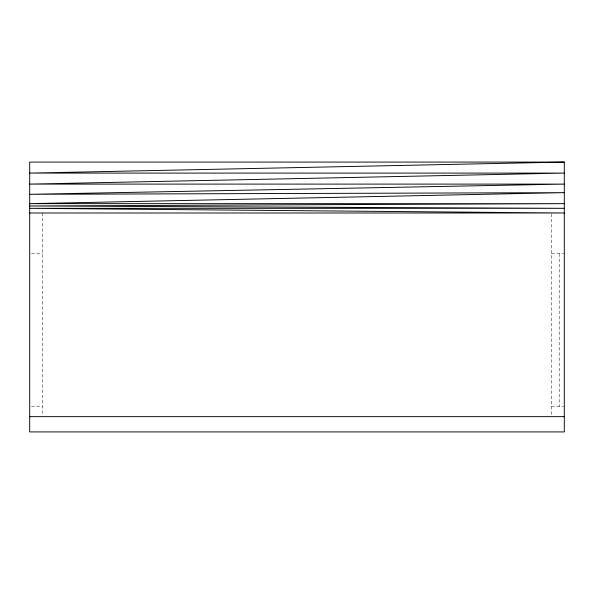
<?xml version="1.0" encoding="UTF-8"?>
<svg xmlns="http://www.w3.org/2000/svg" width="594" height="594" viewBox="0 0 594 594"><rect width="100%" height="100%" fill="white"/><g stroke="black" fill="none" stroke-linecap="round" stroke-linejoin="round"><path stroke-width="0.45" stroke-dasharray="2.97 2.23" d="M31.519 253.72L42.426 253.72M551.574 253.72L563.454 253.72M31.519 406.467L42.426 406.467M551.574 406.467L563.454 406.467M559.206 253.72L559.206 406.467M551.574 213.914L551.574 415.726M42.426 212.994L42.426 415.726"/><path stroke-width="0.89" d="M564.3 162.08L29.7 162.08L29.7 431.92L564.3 431.92L564.3 162.08L29.7 173.092L564.3 173.092L29.7 184.103L564.3 184.103L29.7 194.305L564.3 192.649L29.7 203.653L564.3 203.653L29.7 205.984L564.3 208.323L29.7 208.323L564.3 212.994L29.7 212.994M29.7 416.646L564.3 416.646"/></g></svg>
